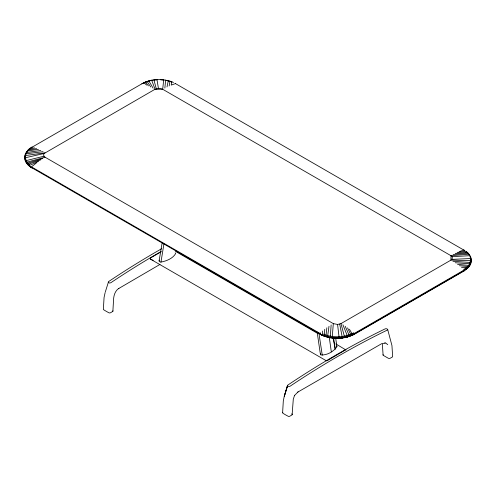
<?xml version="1.0" encoding="UTF-8"?>
<svg xmlns="http://www.w3.org/2000/svg" width="496" height="496" viewBox="0 0 496 496"><rect width="100%" height="100%" fill="white"/><g stroke="black" fill="none" stroke-linecap="round" stroke-linejoin="round"><path stroke-width="0.74" d="M38.576 161.349L30.33 165.131C22.816 160.952 24.626 150.071 32.166 147.039L28.005 150.214L26.207 152.979M320.435 332.754L320.069 334.161L323.826 335.935A24.137 13.938 0 0 0 339.103 338.198L347.69 336.84L354.138 334.397L464.132 270.897L463.834 269.247C471.374 266.222 473.184 255.335 465.67 251.156L457.424 252.383M322.549 331.012L322.499 333.814C332.382 337.993 344.311 337.844 353.834 332.754M112.883 311.215L113.516 300.452C113.615 295.821 114.836 291.096 118.86 288.325L118.488 288.653L159.948 264.449M282.621 412.579L283.309 400.948L284.307 396.019L287.816 385.076A867.678 501.016 -60 0 1 385.299 328.798L386.489 328.724A3.143 1.662 3.9 0 1 387.667 329.406L391.945 345.545L392.634 356.413A1.128 0.651 0 0 1 392.33 357.015L390.327 358.168A1.55 0.893 0 0 1 388.201 358.205L383.445 355.458A1.55 0.893 0 0 1 383.11 354.615M292.132 414.699L293.285 399.224L294.506 395.541M324.421 334.608L324.75 329.307M330.361 336.176L331.136 324.917M332.301 336.462L333.312 323.615L45.043 157.189L43.983 156.203L43.586 154.721L44.187 153.487L155.037 89.261L158.422 88.424L160.983 88.648L162.688 89.261L450.957 255.694L452.017 256.68L452.414 258.156L450.957 260.109L340.963 323.615L337.578 324.452L333.312 323.615M31.8 147.362L141.794 83.855C150.629 78.604 161.987 78.436 171.579 81.685L171.25 85.076L175.565 83.533M164.864 88.059L165.639 80.11M163.699 79.831L162.688 89.261L155.037 89.261L151.664 80.191M326.033 335.147L326.839 327.775M327.713 335.618L328.991 326.3M345.985 349.996L335.817 343.908M162.18 242.687L159.08 260.995L160.196 262.043L160.964 262.08L163.94 243.902M169.161 85.957L169.967 81.139M167.009 86.961L168.287 80.674M105.146 292.51L104.067 297.464L103.379 309.095A1.128 0.651 0 0 0 103.621 309.709A64.213 37.076 0 0 0 108.946 312.784A1.128 0.651 0 0 0 110.49 312.759L112.493 311.6A1.55 0.893 0 0 0 112.908 310.769M470.704 257.808A24.137 13.938 0 0 1 470.723 263.742C469.365 266.426 466.724 268.373 464.2 269.991L354.206 333.498C353.034 336.71 347.188 335.308 344.453 336.927L347.69 336.84L353.053 334.806L464.374 270.537L466.891 268.658L469.315 265.769L467.821 267.976L464.132 270.897M105.35 291.859L108.574 281.592A867.678 500.904 -60 0 1 161.628 248.738M287.488 385.572L284.295 396.347L287.581 385.305L287.575 385.832A3.143 1.953 -4.2 0 0 288.753 386.508L289.943 386.303A867.678 501.016 -60 0 1 387.419 330.026L387.748 329.629M335.724 338.365L336.914 346.741C333.665 351.621 326.808 355.477 320.819 354.95L320.373 354.113L320.683 353.226M159.08 260.995L159.396 260.109M467.988 267.561L466.879 268.156M25.922 153.555L25.277 154.938A24.137 13.938 0 0 0 26.815 163.544L28.731 165.565L31.8 167.735L320.565 334.447L325.562 336.641A23.467 13.547 0 0 0 342.401 338.055L349.798 336.263M28.005 150.214L27.162 151.782L29.121 149.197M327.093 360.772L345.879 349.711M29.345 149.68L29.946 148.794M466.891 268.658L465.75 269.006M294.438 395.585L298.108 391.809M143.784 83.285L144.981 82.311L147.926 81.301M32.166 166.327L36.487 162.88M145.185 82.739L146.729 81.666M297.73 392.138L381.591 343.728L385.609 342.953L387.748 344.695M161.194 251.776L150.505 257.951L150.176 258.968L326.467 360.846M354.206 334.161L349.271 335.693M141.794 83.855L142.935 83.26M354.206 333.498L351.019 335.042M143.505 82.962L144.981 82.311M462.241 271.448L464.374 270.537M459.513 251.503L463.834 249.965L464.622 250.536M351.559 335.544L349.568 336.251L347.479 336.238M28.96 164.021L40.728 159.867M28.018 163.091L42.873 158.491M467.995 267.146L468.838 266.898L470.078 265.124L469.997 264.387M27.212 162.124L45.043 157.189M26.238 160.592L43.983 156.203M148.521 81.115L151.547 80.433M25.321 157.759L44.187 153.487M29.475 148.899L34.472 147.808M344.621 337.553L347.894 336.896M28.439 149.835L36.58 148.614M25.327 155.595L45.043 152.768M26.375 152.526L40.796 150.499M27.478 150.896L38.44 149.401M160.964 262.08C166.427 261.07 172.738 258.565 175.621 253.617L175.175 252.799M25.773 153.822L43.078 151.671M342.228 337.931L344.794 337.658M455.272 253.388L467.04 252.266M453.127 254.485L467.982 253.196M384.691 343.04L385.175 342.996M468.788 254.169L450.957 255.694L450.957 260.109L470.673 260.691M452.017 256.68L469.762 255.694M451.813 259.389L470.679 258.528M339.103 338.198L342.401 338.055M461.528 267.356L466.525 267.387M452.922 261.287L470.227 262.465M455.204 262.744L469.625 263.767M459.42 265.726L467.561 266.451M457.56 264.368L468.522 265.391M168.466 80.922L171.963 82.001M324.037 335.352L329.945 337.609M325.562 336.641L322.09 334.546M171.579 81.685L173.501 82.472M150.375 259.179L153.159 260.344M321.879 335.104L323.857 336.028M320.521 334.416L321.923 335.172M175.503 83.613L464.2 250.282L464.2 250.945M320.497 333.74L31.378 166.823M175.534 251.367L317.713 333.455M27.057 151.243A24.137 13.938 0 0 0 25.773 161.274L30.163 166.687L32.252 167.995M28.731 165.565L32.166 167.946M27.708 164.579L31 167.208M466.792 252.743L465.837 251.993L467.406 252.576L470.227 256.085A24.137 13.938 0 0 1 468.943 266.11M143.995 82.584L146.574 85.107M336.468 345.923L336.914 346.741M145.39 81.976L148.434 85.895M147.008 81.381L150.79 86.992M349.426 329.232L352.005 333.703M148.843 80.829L153.072 88.164M347.566 327.875L350.61 334.31M25.773 161.274L26.815 163.544M345.21 326.25L348.992 334.905M342.928 324.793L347.157 335.457M108.246 282.088L108.326 282.342A3.143 1.953 -4.2 0 0 109.504 283.024L110.701 282.813A867.678 500.904 -60 0 1 161.101 251.484M340.963 323.615L344.336 336.096M153.909 79.844L156.283 88.772M339.717 324.111L342.091 336.443M333.052 337.801L335.222 349.172L333.56 337.739M470.506 262.558L470.723 263.742M156.984 79.583L158.422 88.424M318.897 333.064L322.257 355.204M317.142 332.041L320.373 354.113M329.282 337.435L331.328 351.918M337.578 324.452L339.016 336.703M382.385 344.205L383.086 355.062M31.8 167.071L31.8 167.735M29.518 166.092A23.467 13.547 0 0 1 26.803 163.035M151.571 80.482A24.137 13.851 0.1 0 1 152.743 80.284M153.927 80.129A24.137 13.851 0.1 0 1 156.99 79.881M160.735 79.881A24.137 13.851 0.1 0 1 163.903 80.147M165.856 80.439A24.137 13.851 0.1 0 1 168.423 80.978M344.478 336.976A24.137 14.018 -0.1 0 1 327.49 336.486M282.912 412.3A1.128 0.651 0 0 0 282.863 413.193A64.213 37.076 0 0 0 288.188 416.268A1.128 0.651 0 0 0 289.738 416.243L291.735 415.09A1.55 0.893 0 0 0 291.797 413.856"/></g></svg>
